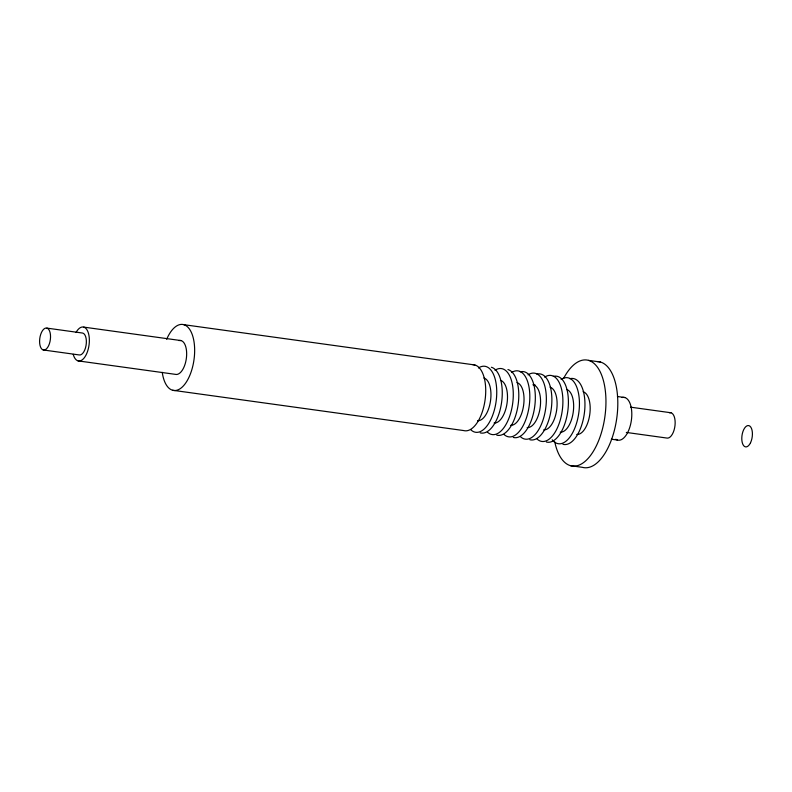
<?xml version="1.0" encoding="UTF-8"?>
<svg xmlns="http://www.w3.org/2000/svg" width="792" height="792" viewBox="0 0 792 792"><rect width="100%" height="100%" fill="white"/><g stroke="black" fill="none" stroke-linecap="round" stroke-linejoin="round"><path stroke-width="1.19" d="M588.486 360.37L600.336 362.003M183.784 324.671L474.853 364.963M532.897 384.803L535.352 385.14M617.413 396.505L624.759 397.525M83.774 327.116L181.071 340.59M630.62 407.177L670.972 412.761M46.926 328.116A11.098 5.316 -82.1 0 1 48.599 345.738A11.098 5.316 -82.1 0 1 39.669 343.243A11.098 5.316 -82.1 0 1 46.926 328.116L82.754 333.076A11.098 5.316 -82.1 0 1 86.051 345.441A11.098 5.316 -82.1 0 1 79.032 354.915L43.204 349.955M626.323 432.432L666.666 438.025A12.83 6.148 -82.1 0 0 675.012 425.393A12.83 6.148 -82.1 0 0 669.359 412.761M78.022 360.875L175.319 374.339A17.147 8.217 -82.1 0 0 186.466 357.469A17.147 8.217 -82.1 0 0 178.913 340.59M611.384 439.204L617.513 440.055M172.606 390.258L463.676 430.561A33.323 15.969 -82.1 0 0 485.08 399.94A33.323 15.969 -82.1 0 0 472.784 364.686M570.537 465.686L582.397 467.329A53.509 25.641 -82.1 0 0 616.77 418.166A53.509 25.641 -82.1 0 0 597.019 361.548M76.012 332.492A17.147 8.217 -82.1 0 1 88.09 332.135A17.147 8.217 -82.1 0 1 84.942 356.875A17.147 8.217 -82.1 0 1 73.23 354.351M166.666 339.322A33.323 15.969 -82.1 0 1 191.773 333.373A33.323 15.969 -82.1 0 1 185.001 383.971A33.323 15.969 -82.1 0 1 162.251 372.349M622.037 397.525A21.612 10.355 -82.1 0 1 631.323 420.671A21.612 10.355 -82.1 0 1 615.82 439.243M528.056 374.834A33.323 15.969 -82.1 0 1 545.856 407.246A33.323 15.969 -82.1 0 1 520.492 436.719M533.521 384.892A21.612 10.355 -82.1 0 1 540.094 408.038A21.612 10.355 -82.1 0 1 527.165 427.591M536.808 374.121A33.323 15.969 -82.1 0 1 551.499 406.94A33.323 15.969 -82.1 0 1 529.828 439.718M494.98 370.25A33.323 15.969 -82.1 0 1 512.78 402.673A33.323 15.969 -82.1 0 1 487.417 432.135M500.445 380.308A21.612 10.355 -82.1 0 1 507.019 403.455A21.612 10.355 -82.1 0 1 494.089 423.007M507.929 369.547A33.323 15.969 -82.1 0 1 517.819 406.672A33.323 15.969 -82.1 0 1 496.752 435.135M511.523 372.547A33.323 15.969 -82.1 0 1 529.323 404.959A33.323 15.969 -82.1 0 1 503.959 434.422M516.988 382.605A21.612 10.355 -82.1 0 1 523.552 405.752A21.612 10.355 -82.1 0 1 510.622 425.304M520.265 371.834A33.323 15.969 -82.1 0 1 534.956 404.643A33.323 15.969 -82.1 0 1 513.285 437.432M478.447 367.963A33.323 15.969 -82.1 0 1 496.247 400.376A33.323 15.969 -82.1 0 1 470.884 429.848M483.912 378.022A21.612 10.355 -82.1 0 1 490.476 401.168A21.612 10.355 -82.1 0 1 477.546 420.72M491.387 367.26A33.323 15.969 -82.1 0 1 501.287 404.385A33.323 15.969 -82.1 0 1 480.209 432.848M583.14 391.763A21.612 10.355 -82.1 0 1 589.703 414.909A21.612 10.355 -82.1 0 1 576.774 434.462M563.538 378.526A53.509 25.641 -82.1 0 1 602.019 376.131A53.509 25.641 -82.1 0 1 591.178 454.598A53.509 25.641 -82.1 0 1 554.776 441.946M544.599 377.121A33.323 15.969 -82.1 0 1 562.399 409.543A33.323 15.969 -82.1 0 1 537.035 439.006M550.064 387.179A21.612 10.355 -82.1 0 1 556.627 410.325A21.612 10.355 -82.1 0 1 543.698 429.878M553.341 376.408A33.323 15.969 -82.1 0 1 568.032 409.226A33.323 15.969 -82.1 0 1 546.361 442.005M561.132 379.408A33.323 15.969 -82.1 0 1 578.704 413.553A33.323 15.969 -82.1 0 1 552.212 439.808M566.597 389.466A21.612 10.355 -82.1 0 1 573.17 412.622A21.612 10.355 -82.1 0 1 560.241 432.165M569.884 378.705A33.323 15.969 -82.1 0 1 584.575 411.513A33.323 15.969 -82.1 0 1 562.904 444.292M750.529 442.738A10.771 5.158 -82.1 0 0 748.905 425.631A10.771 5.158 -82.1 0 0 741.866 440.312A10.771 5.158 -82.1 0 0 750.529 442.738"/></g></svg>
